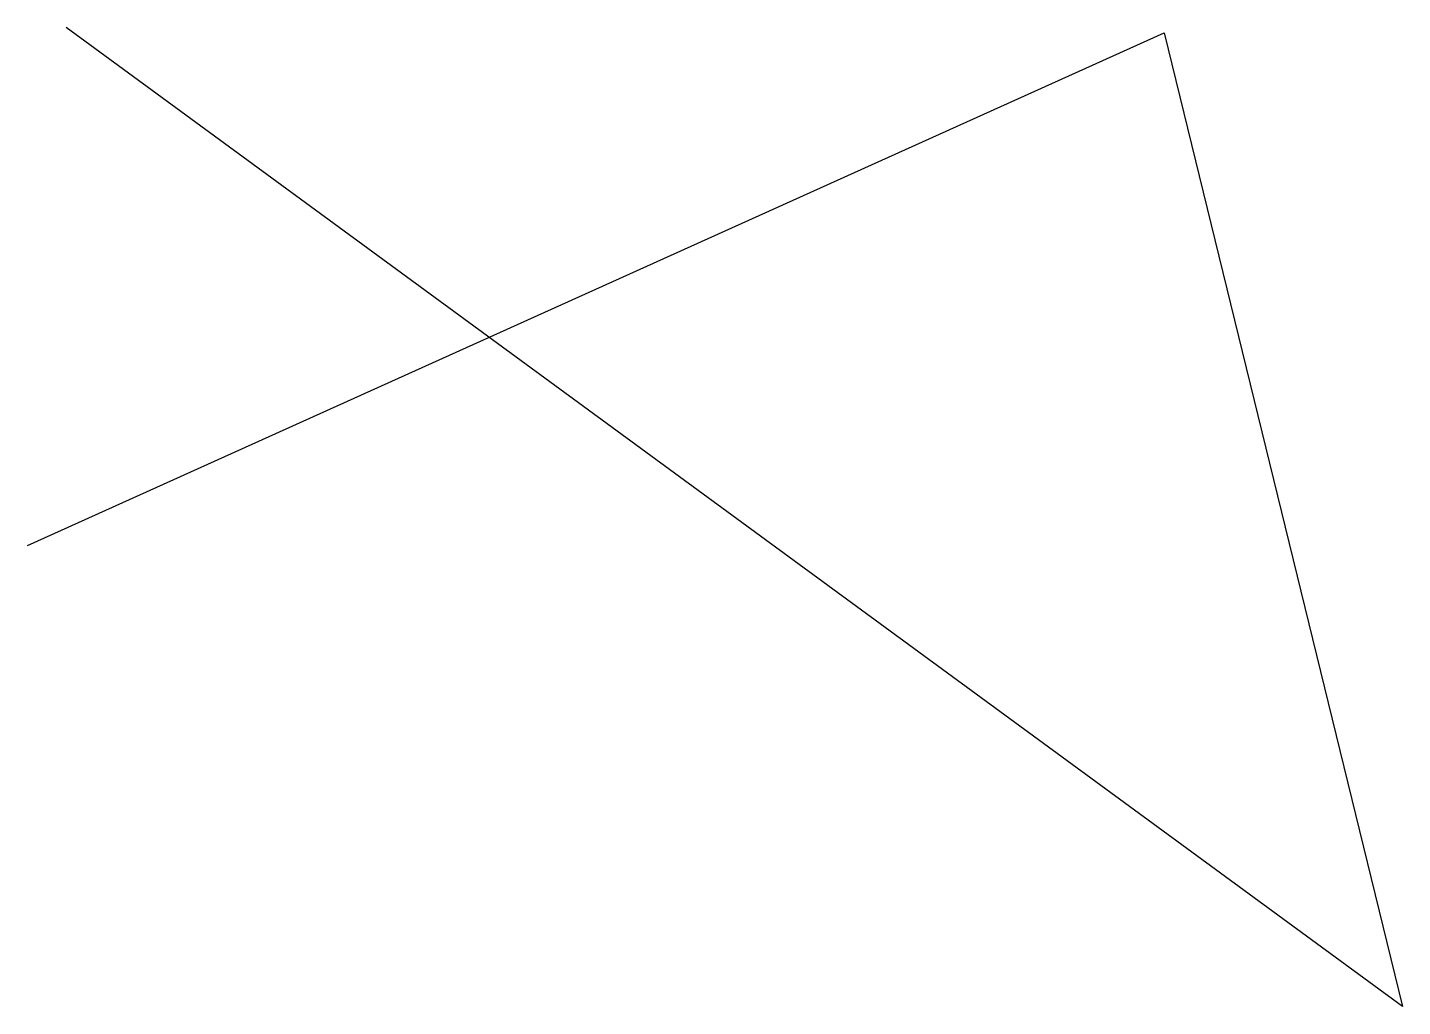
# Model space of a CAD drawing. Extents: x -72 to 57, y -49 to 43.
import ezdxf

# ---------------------------------------------------------------- set-up
doc = ezdxf.new("R2010")
doc.units = 0

msp = doc.modelspace()

# ---------------------------------------------------------------- linework, layer by layer
for p, q in [((-71.96, -5.45), (34.41, 42.52)), ((56.7, -48.58), (-68.33, 43.01)), ((34.41, 42.52), (56.7, -48.58))]:
    msp.add_line(p, q)

doc.saveas('drawing.dxf')
